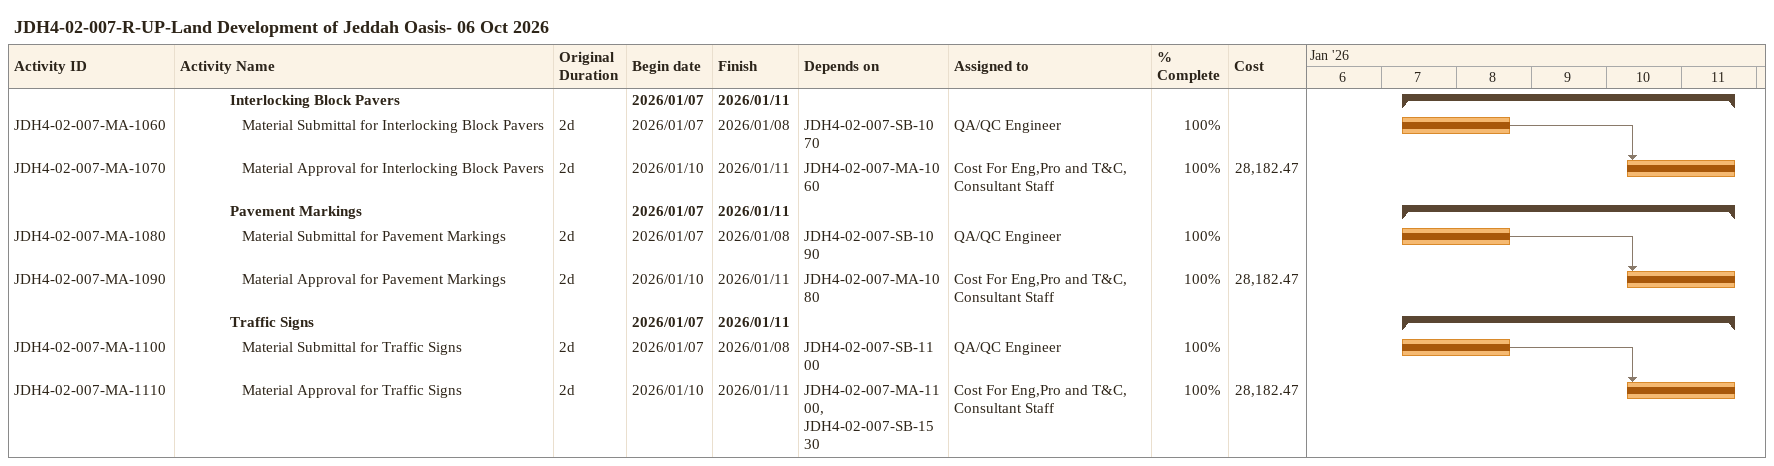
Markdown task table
JDH4-02-007-R-UP-Land Development of Jeddah Oasis- 06 Oct 2026

| ID | Level | Task | Original duration | Start | Finish | Predecessors | Resources | % complete | Cost |
|---|---|---|---|---|---|---|---|---|---|
|  | 5 | **Interlocking Block Pavers** |  | 2026-01-07 | 2026-01-11 |  |  |  |  |
| JDH4-02-007-MA-1060 | 6 | Material Submittal for Interlocking Block Pavers | 2d | 2026-01-07 | 2026-01-08 | JDH4-02-007-SB-1070 | QA/QC Engineer | 100 |  |
| JDH4-02-007-MA-1070 | 6 | Material Approval for Interlocking Block Pavers | 2d | 2026-01-10 | 2026-01-11 | JDH4-02-007-MA-1060 | Cost For Eng,Pro and T&C, Consultant Staff | 100 | 28182.47 |
|  | 5 | **Pavement Markings** |  | 2026-01-07 | 2026-01-11 |  |  |  |  |
| JDH4-02-007-MA-1080 | 6 | Material Submittal for Pavement Markings | 2d | 2026-01-07 | 2026-01-08 | JDH4-02-007-SB-1090 | QA/QC Engineer | 100 |  |
| JDH4-02-007-MA-1090 | 6 | Material Approval for Pavement Markings | 2d | 2026-01-10 | 2026-01-11 | JDH4-02-007-MA-1080 | Cost For Eng,Pro and T&C, Consultant Staff | 100 | 28182.47 |
|  | 5 | **Traffic Signs** |  | 2026-01-07 | 2026-01-11 |  |  |  |  |
| JDH4-02-007-MA-1100 | 6 | Material Submittal for Traffic Signs | 2d | 2026-01-07 | 2026-01-08 | JDH4-02-007-SB-1100 | QA/QC Engineer | 100 |  |
| JDH4-02-007-MA-1110 | 6 | Material Approval for Traffic Signs | 2d | 2026-01-10 | 2026-01-11 | JDH4-02-007-MA-1100, JDH4-02-007-SB-1530 | Cost For Eng,Pro and T&C, Consultant Staff | 100 | 28182.47 |
